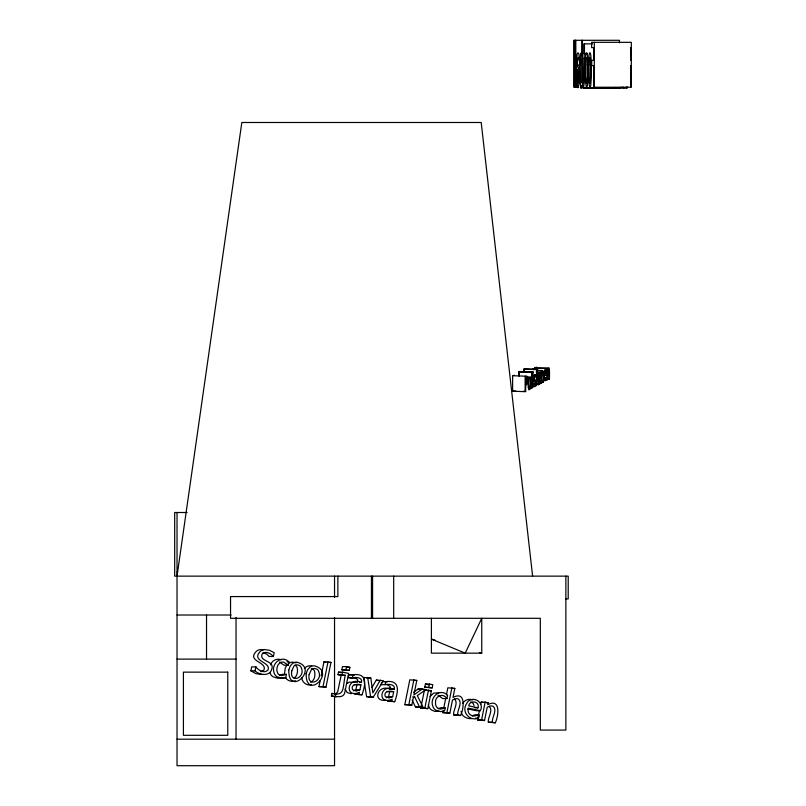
<?xml version="1.0" encoding="UTF-8"?>
<svg xmlns="http://www.w3.org/2000/svg" width="806" height="806" viewBox="0 0 806 806"><rect width="100%" height="100%" fill="white"/><g stroke="black" fill="none" stroke-linecap="round" stroke-linejoin="round"><path stroke-width="1.21" d="M535.275 384.079C534.872 381.309 531.668 376.815 535.295 374.669L535.718 377.137L534.771 376.362L534.177 378.306L535.668 380.744L535.527 385.429A4.483 1.149 -87.8 0 1 534.932 386.739L533.632 386.507C532.534 381.893 534.811 387.162 535.275 384.079L532.766 383.988M477.948 707.809C480.235 701.351 469.626 699.507 468.709 705.865L477.948 707.809L474.915 707.809M177.028 576.139L241.83 122.492L481.202 122.492L532.615 576.139M261.829 674.471L255.865 673.655L250.908 670.824L251.704 666.874L255.976 666.915C258.343 670.401 264.328 673.786 267.894 670.169C271.753 661.817 250.434 661.575 260.358 651.339A7.728 7.576 -90 0 1 264.338 649.576L269.436 650.24L274.171 652.719L273.405 656.507L269.123 656.457L266.645 654.049L263.159 652.507M273.405 656.507C270.897 653.565 265.748 650.502 262.272 653.787C258.474 661.797 274.624 660.316 271.874 668.809C270.111 676.718 259.552 675.287 254.958 670.824L255.976 666.915M285.727 677.725L286.412 674.36L282.201 675.579L279.662 675.085L277.989 673.816L276.831 670.572L277.062 667.69L277.989 664.9L280.357 662.381L283.47 661.998L288.246 665.232L288.931 661.867C281.425 654.321 270.574 664.134 274.171 673.03A7.042 6.901 -90 0 0 277.103 676.788L281.848 678.249L285.727 677.725L277.798 678.249L273.053 676.788A7.042 6.901 -90 0 1 270.121 673.03M321.12 675.972L323.982 661.776L330.974 662.401L325.967 687.226L318.975 686.611L320.163 680.697M318.975 686.611L323.025 686.611L328.032 661.776M331.377 696.052L331.921 693.372C345.22 696.727 342.53 687.518 345.2 675.287L337.996 674.622L338.5 672.133L342.55 672.133L348.645 673.413L344.948 691.75C344.051 699.014 336.052 696.172 331.377 696.052L336.213 696.858M335.427 696.052L335.971 693.372M341.865 669.726L342.49 666.622L346.54 666.622L349.885 667.318L349.26 670.431L341.865 669.726L349.26 670.431M345.2 675.287L341.15 675.287L337.654 692.022L335.578 694.067M342.046 674.622L342.55 672.133M345.915 669.726L346.54 666.622M357.37 682.45C360.121 674.632 345.391 681.12 348.968 674.733L354.459 675.035M348.353 677.786L352.403 677.786L353.018 674.733C367.627 672.849 365.723 684.506 361.975 694.792L355.003 694.178L361.975 694.792M353.471 690.863L355.889 689.795L356.887 684.848L360.937 684.848L359.939 689.795L356.242 691.064L352.575 689.644C350.247 684.415 357.491 683.559 360.937 684.848M359.053 694.178L359.436 692.283C344.353 699.064 346.731 675.982 361.42 682.45C363.083 677.332 355.648 676.98 352.403 677.786M381.268 684.697L381.51 682.632M381.097 684.667L385.147 684.667L385.762 681.614C400.37 679.73 398.466 691.387 394.718 701.673L387.746 701.069L394.718 701.673M386.225 697.744L388.633 696.676L389.63 691.729L393.681 691.729L392.683 696.676L388.986 697.946L385.318 696.525C382.991 691.296 390.245 690.44 393.681 691.729M385.701 700.253C371.586 701.955 378.326 683.297 390.114 689.332L390.003 686.339L386.658 684.566M391.797 701.069L392.179 699.165C377.097 705.945 379.475 682.863 394.164 689.332C395.837 684.213 388.391 683.861 385.147 684.667M423.331 707.688L419.463 706.882L414.687 696.908L413.297 697.815L411.795 705.26L404.803 704.645L409.811 679.821L416.793 680.435L413.871 694.973L422.294 688.888L425.951 689.664L417.276 695.608L423.331 707.688L415.412 706.882L412.229 700.233M404.803 704.645L408.854 704.645L413.861 679.821M424.802 687.155L425.427 684.042L429.477 684.042L432.822 684.747L432.197 687.861L424.802 687.155L432.197 687.861M420.813 708.011L424.399 690.188L428.449 690.188L431.391 690.802L427.795 708.625L420.813 708.011L427.795 708.625M428.852 687.155L429.477 684.042M424.863 708.011L428.449 690.188M454.393 699.034C458.906 702.751 452.962 710.298 453.617 714.902L457.667 714.902C457.012 710.298 462.956 702.751 458.443 699.034A5.229 5.118 -90 0 0 455.088 698.873L452.509 699.951L449.819 713.26L442.837 712.635L443.31 710.277M443.784 707.91L445.688 698.449M446.403 694.903L447.834 687.81L454.826 688.425L453.012 697.412C466.221 690.47 463.863 708.897 460.609 715.527L453.617 714.902M446.927 698.58C443.371 692.616 434.867 695.749 435.532 702.54C435.159 705.21 436.57 708.323 439.451 708.786C442.363 710.459 447.179 704.142 444.408 711.073L440.529 711.597L435.784 710.136A7.042 6.901 -90 0 1 432.852 706.378C429.266 697.482 440.106 687.669 447.612 695.205L446.927 698.58L442.706 698.54L438.111 695.346M442.837 712.635L446.887 712.635L451.884 687.81M489.101 706.328C493.604 710.036 487.66 717.592 488.315 722.196L492.365 722.196C491.71 717.592 497.655 710.036 493.151 706.328A5.229 5.118 -90 0 0 489.796 706.157L487.207 707.235L484.517 720.544L477.535 719.929L479.449 710.429M480.648 704.484L481.122 702.107L485.172 702.107L488.114 702.721L487.711 704.706C500.919 697.754 498.561 716.191 495.307 722.811L488.315 722.196M478.502 718.156C481.595 711.658 474.24 717.985 471.47 715.406C468.548 714.388 467.5 710.952 468.246 708.162L480.346 710.701C485.152 701.623 471.107 694.53 466.654 703.537C460.982 711.668 469.586 721.672 478.502 718.156L475.469 718.156M477.535 719.929L481.585 719.929L485.172 702.107M546.458 377.621L544.987 379.535A3.264 0.836 -87.8 0 1 544.554 378.357L544.403 375.928L546.508 374.83C545.843 357.088 540.554 386.578 546.458 379.757L546.458 377.621L543.919 377.54M615.663 87.391L615.27 88.176L614.877 87.753M627.521 86.977L626.897 88.176L580.733 87.864C579.494 76.902 578.335 62.314 581.136 52.924L581.861 57.075L581.861 40.3M620.892 87.249L620.489 87.904L583.473 87.904C582.214 87.32 582.335 79.411 583.332 82.927L583.887 58.254L582.849 58.254L582.849 53.549L583.887 53.549L583.887 43.856L592.521 43.856M618.504 87.501L617.749 87.864M270.564 664.89C271.884 660.396 277.093 657.958 281.385 659.812M535.476 367.657L536.343 367.062M532.202 369.38L533.27 368.705M371.929 687.518L376.311 680.083L383.424 680.727L373.249 697.17L369.198 697.17L366.559 696.606L363.617 677.413L370.841 678.078L372.846 692.838L380.361 680.083M287.047 664.799L285.274 668.043L284.447 674.128M462.604 703.537C464.468 699.92 469.052 698.349 472.759 699.961M430.082 696.475L433.678 693.16L438.676 692.757M304.426 668.456L305.635 667.287A7.254 7.103 -90 0 1 310.098 665.806L311.801 666.008M623.894 87.874L622.957 87.018M346.479 683.72L349.31 682.158L356.272 682.319M583.473 87.904L584.38 81.859L584.824 53.549M413.559 692.273L418.243 688.888L422.294 688.888M294.17 678.219C297.394 675.912 298.139 670.985 297.082 667.368A4.121 4.03 -90 0 0 294.956 665.272M581.015 88.176L581.861 85.668L582.426 87.239L582.426 40.3M518.772 375.515L519.276 371.506L531.799 371.979L531.285 388.442L531.799 371.979M523.789 371.626L524.303 368.866L536.826 369.339L536.826 375.193C539.637 367.415 538.569 385.782 538.7 384.543L538.186 384.815L537.783 374.992A3.375 0.866 -87.8 0 0 537.219 375.626L536.312 385.802L536.826 369.339M512.616 375.707L525.139 376.18C529.32 374.155 528.262 384.26 525.683 385.611L525.683 391.394L525.139 391.676L512.616 391.202L512.616 375.707L514.49 375.253M520.011 371.717L533.109 371.888L532.524 374.216L533.109 371.888M530.026 377.48L530.539 377.208L530.539 388.835L530.026 389.107L530.026 387.817L528.907 389.953L528.172 387.092L528.655 378.195C527.456 389.953 530.68 392.21 530.026 377.48L526.268 377.339M536.917 372.443L539.929 372.271L539.929 373.561L541.017 371.495L541.551 373.107C544.171 364.342 543.365 383.021 543.375 382.084L542.871 382.356C543.879 367.324 540.504 372.08 541.652 382.991L541.138 383.263C542.186 371.707 539.446 368.967 539.929 383.898L536.917 384.069M547.546 368.271L534.509 368.07L547.546 368.271L547.546 369.561C550.357 361.783 549.289 380.14 549.42 378.911L546.408 379.082M512.616 391.202L515.659 391.011M286.412 674.36L282.191 674.32L279.571 675.408M445.093 707.708L440.872 707.668L438.252 708.746M479.167 714.882L474.935 714.841L472.417 715.728M310.632 682.239C314.773 680.637 315.539 674.813 314.461 671.015A4.121 4.03 -90 0 0 312.335 668.93L311.287 668.597M295.419 680.738C291.893 682.239 287.248 680.889 285.415 677.433M260.812 671.71L263.844 670.169C267.703 661.817 246.384 661.575 256.308 651.339A7.728 7.576 -90 0 1 260.288 649.576L263.502 649.737M439.169 711.345L434.918 711.396L431.734 710.136A7.042 6.901 -90 0 1 428.802 706.378L428.419 704.625M311.317 684.878C306.824 685.825 301.988 682.501 301.827 677.775M471.591 718.599C466.976 719.093 461.536 716.403 461.042 711.366M594.103 47.635L591.634 47.635L591.634 42.325L631.32 42.325L631.32 87.239L593.71 87.239L593.71 65.608M586.909 53.549L584.451 53.549L584.451 43.856M594.183 60.299L591.715 60.299L591.715 65.608L594.183 65.608M576.612 87.239L576.693 58.828L577.167 54.032L577.973 52.733L579 54.264L579 60.027L577.983 57.74L577.167 65.064L579.635 65.064M577.167 78.948L578.053 82.958L578.547 73.104L577.167 69.598L577.167 78.948L579.635 78.948M578.779 87.239L573.842 87.239L573.842 40.3L619.441 40.3L619.441 42.768M187.063 512.505L174.68 512.505L174.68 576.139L568.21 576.139L568.21 598.908L565.802 598.908M177.028 571.948L177.622 571.948M177.028 615.018L231.121 615.018M434.998 640.125L431.401 639.128L465.223 653.152L481.756 618.303L481.756 653.152L431.401 653.152L431.401 618.303M177.028 659.117L236.037 659.117M286.906 661.867L288.931 661.867M328.949 662.401L330.974 662.401M279.42 661.998L284.024 665.192L288.246 665.232M347.86 667.318L349.885 667.318M250.908 670.824L254.958 670.824M348.968 674.733L353.018 674.733M366.79 678.078L370.841 678.078M413.76 680.435L416.793 680.435M382.729 681.614L385.762 681.614M359.395 682.45L361.42 682.45M451.793 688.425L454.826 688.425M390.114 689.332L394.164 689.332M423.926 689.664L425.951 689.664M355.889 689.795L359.939 689.795M428.349 690.802L431.391 690.802M366.559 696.606L373.249 697.17M388.633 696.676L392.683 696.676M412.662 696.908L414.687 696.908M486.089 702.721L488.114 702.721M415.412 706.882L419.463 706.882M480.346 710.701L476.296 710.701L467.823 708.927M177.028 739.193L334.54 739.193M523.789 369.138L536.312 369.611M536.413 370.327L542.67 370.569M536.171 372.13L539.929 372.271M518.772 371.778L531.285 372.251M531.97 374.901L535.718 375.042M526.781 377.067L530.539 377.208M546.911 378.81L549.42 378.911M540.876 381.994L543.375 382.084M539.154 382.9L541.652 382.991M536.192 384.452L538.7 384.543M523.175 391.293L525.683 391.394M351.315 693.694L347.265 692.636L345.039 689.07M354.187 684.556L356.887 684.848M386.93 691.437L389.63 691.729M384.15 681.574L387.212 681.916M323.982 661.776L325.936 662.189M425.427 684.042L428.772 684.747M338.5 672.133L340.938 672.647M376.311 680.083L379.374 680.727M418.243 688.888L421.901 689.664M481.122 702.107L483.086 702.52M337.996 674.622L341.15 675.287M323.025 686.611L325.967 687.226M408.854 704.645L411.795 705.26M446.887 712.635L449.819 713.26M457.667 714.902L460.609 715.527M481.585 719.929L484.517 720.544M492.365 722.196L495.307 722.811M331.921 693.372L332.818 693.724M479.358 652.477L481.756 653.152M470.583 701.955L473.152 703.306L474.039 705.653M296.074 662.864L292.719 662.159A7.254 7.103 -90 0 0 288.256 663.64M577.167 65.064C580.592 70.696 579.897 83.25 577.862 87.753L577.167 83.653L577.167 87.239M626.897 88.176L626.292 87.018M367.667 677.413L370.609 696.606M630.725 47.635L630.725 60.299M630.725 65.608L630.725 87.239M594.304 42.325L594.304 87.239M593.71 47.635L593.71 60.299M575.806 40.3L575.806 87.239M575.242 40.3L575.242 87.239M574.406 40.3L574.406 87.239M565.862 576.139L565.862 730.065L540.312 730.065L540.312 618.303L230.546 618.303L230.546 596.571L337.865 596.571L337.865 576.139M548.906 379.173L548.503 369.36A3.375 0.866 -87.8 0 0 547.939 369.994L547.032 380.16L547.032 368.544M539.416 372.543L539.416 384.17M525.139 376.18L525.139 391.676M524.303 368.866L524.303 372.382M519.276 371.506L519.276 376.493M393.681 576.139L393.681 618.303M372.574 576.139L372.574 618.303M371.445 576.139L371.445 618.303M334.54 576.139L334.54 597.458M334.54 617.527L334.54 694.147M334.54 696.545L334.54 765.7L177.028 765.7L177.028 512.505M236.037 617.467L236.037 739.193M206.527 615.018L206.527 659.117M585.085 66.404L585.287 80.993L586.556 88.176L587.433 85.486L587.947 77.759L587.634 57.286A13.43 1.33 -90 0 0 586.869 52.904L586.234 52.904L585.69 55.231L585.085 66.404M588.42 66.404L588.622 80.993L589.881 88.176L590.768 85.486L591.282 77.759L590.969 57.286A13.43 1.33 -90 0 0 590.204 52.904L589.559 52.904L589.025 55.231L588.42 66.404M580.249 64.984L580.451 80.006A7.929 0.786 -90 0 0 580.925 82.887L581.861 81.144L581.861 61.84L580.975 58.012L580.249 64.984M585.7 64.702L585.781 78.263L586.556 83.29L587.413 75.976L587.231 60.682A7.677 0.766 90 0 0 586.758 57.7L586.345 57.7A7.627 0.756 -90 0 0 585.881 60.682L585.7 64.702M589.035 64.702L589.105 78.263L589.881 83.29L590.738 75.976L590.566 60.682A7.677 0.766 90 0 0 590.093 57.7L589.68 57.7A7.627 0.756 -90 0 0 589.206 60.682L589.035 64.702M527.134 379.858L526.761 382.8L525.683 383.858L525.683 377.661L526.842 377.641L527.134 379.858M544.483 373.097L544.403 374.437L546.015 373.591L545.45 370.72L544.483 373.097M291.792 670.763C289.132 684.072 306.3 678.178 301.132 667.368A4.121 4.03 -90 0 0 299.006 665.272L296.85 664.819A4.151 4.06 -90 0 0 294.069 665.877L291.792 670.763M309.172 674.421C306.512 687.73 323.68 681.826 318.511 671.015A4.121 4.03 -90 0 0 316.385 668.93L314.229 668.476A4.151 4.06 -90 0 0 311.459 669.534L309.172 674.421M288.76 670.129C288.397 697.522 319.74 667.942 296.769 662.159A7.254 7.103 -90 0 0 292.306 663.64L290.1 666.27L288.76 670.129M306.139 673.786C305.776 701.17 337.13 671.589 314.149 665.816A7.254 7.103 -90 0 0 309.695 667.287L307.479 669.927L306.139 673.786M533.068 375.878L532.565 387.767L533.068 375.878M227.766 672.144L183.415 672.144L183.415 735.314L227.766 735.314L227.766 672.144"/></g></svg>
